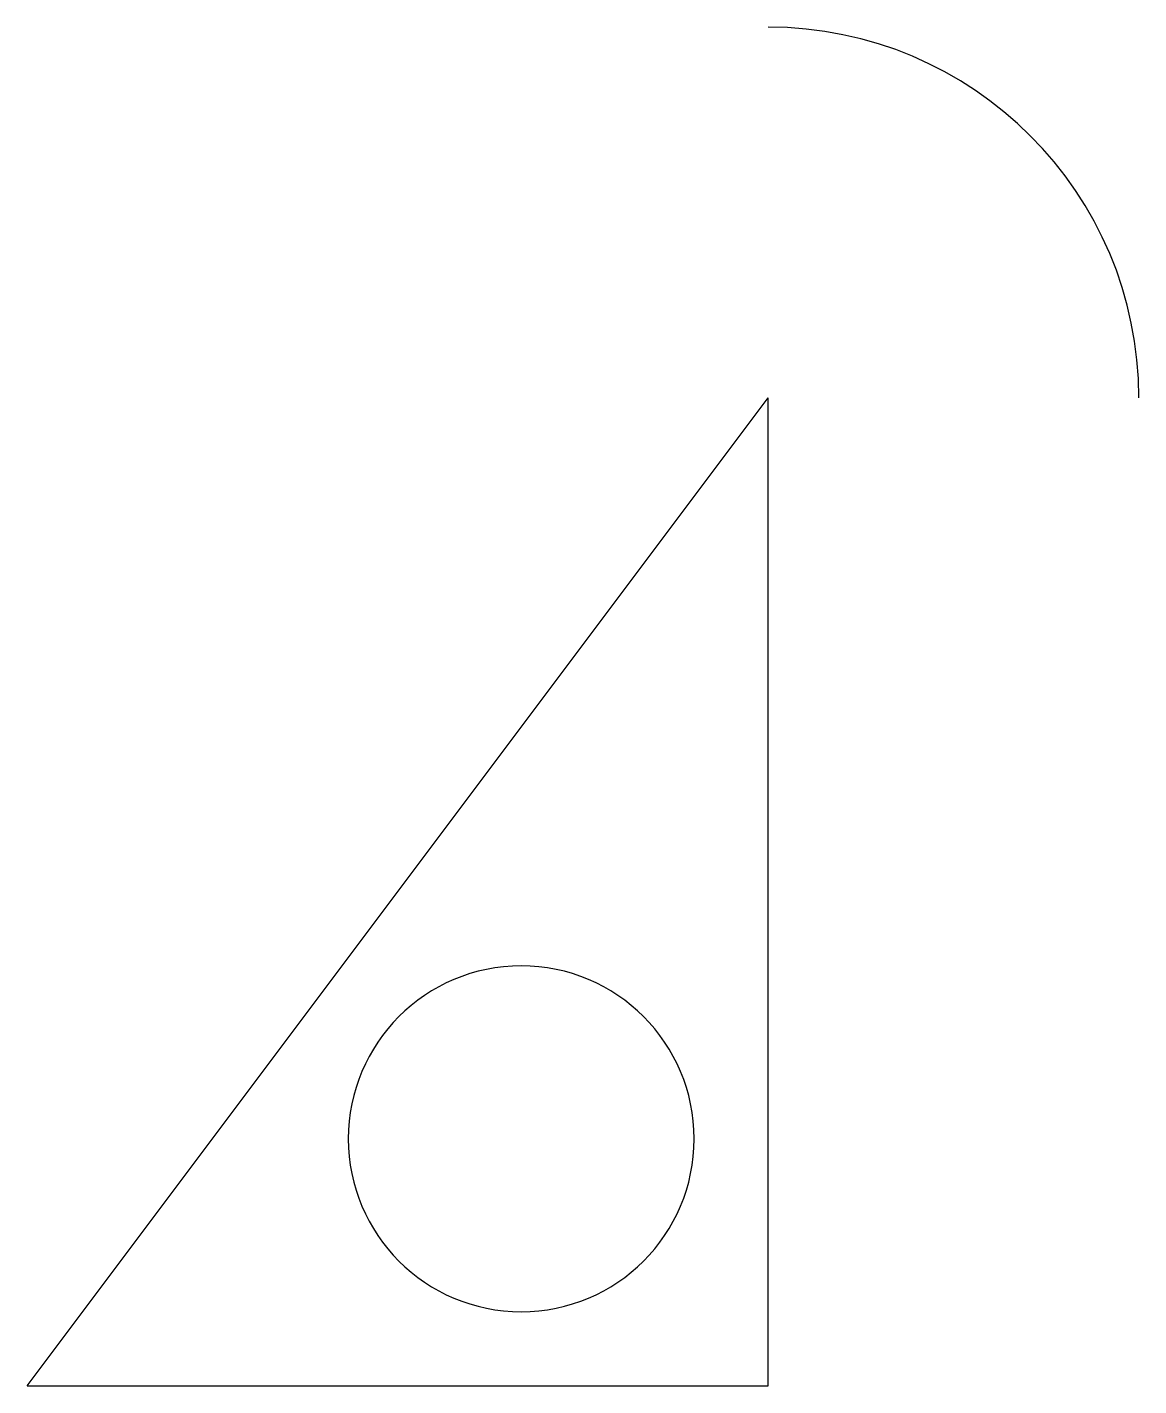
# Model space of a CAD drawing. Header units: inches. Extents: x 1 to 2.77, y 1 to 3.17.
import ezdxf

# ---------------------------------------------------------------- set-up
doc = ezdxf.new("R2010")
doc.units = ezdxf.units.IN
doc.layers.get('0').update_dxf_attribs({"linetype": 'CONTINUOUS'})
for name, color, linetype in [('1', 7, 'CONTINUOUS'), ('2', 7, 'CONTINUOUS'), ('3', 7, 'CONTINUOUS'), ('4', 7, 'CONTINUOUS'), ('5', 7, 'CONTINUOUS')]:
    doc.layers.add(name, color=color, linetype=linetype)

msp = doc.modelspace()

# ---------------------------------------------------------------- linework, layer by layer
at = {"color": 0, "linetype": 'CONTINUOUS'}
msp.add_line((1, 1), (2.1811, 1), dxfattribs=at)
at = {"layer": '1', "color": 1, "linetype": 'CONTINUOUS'}
msp.add_line((1, 1), (2.1811, 2.5748), dxfattribs=at)
at = {"layer": '2', "color": 2, "linetype": 'CONTINUOUS'}
msp.add_line((2.1811, 1), (2.1811, 2.5748), dxfattribs=at)
at = {"layer": '3', "color": 3, "linetype": 'CONTINUOUS'}
msp.add_arc((1.7874, 1.3937), 0.2756, 360, 180, dxfattribs=at)
at = {"layer": '4', "color": 4, "linetype": 'CONTINUOUS'}
msp.add_arc((1.7874, 1.3937), 0.2756, 180, 360, dxfattribs=at)
at = {"layer": '5', "color": 5, "linetype": 'CONTINUOUS'}
msp.add_arc((2.1811, 2.5748), 0.5906, 360, 90, dxfattribs=at)

doc.saveas('drawing.dxf')
